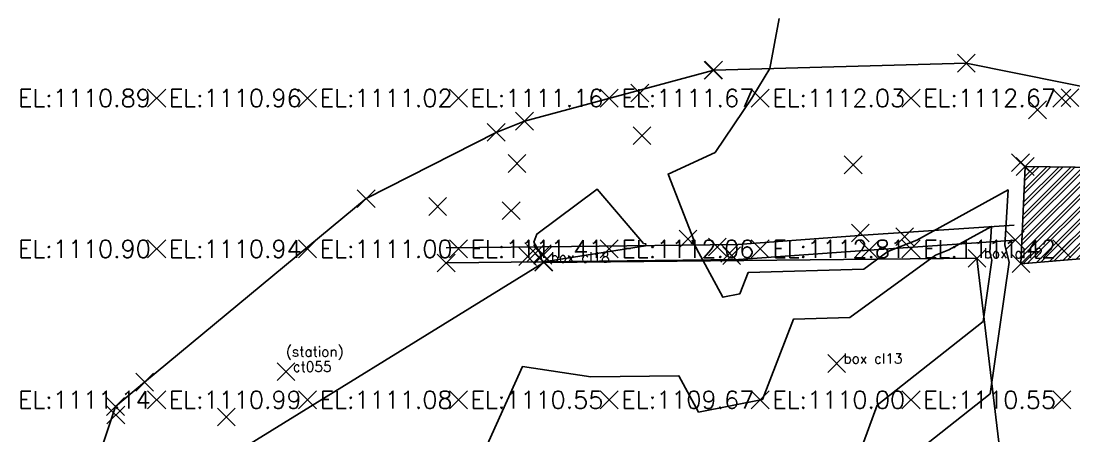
# Model space of a CAD drawing. Header units: metres. Extents: x -212 to 353974, y -37 to 356021.
# Drawn here: x 353731.47 to 353752.41, y 355981.33 to 355989.58 of the extents above; entities that cross this region are included whole.
import ezdxf

# ---------------------------------------------------------------- set-up
doc = ezdxf.new("R2010")
doc.units = ezdxf.units.M
for name, color, linetype in [('C-TOPO-MAJR', 9, 'Continuous'), ('C-TOPO-MINR', 8, 'Continuous'), ('C-TOPO-TEXT', 7, 'Continuous'), ('Obs.ts.td2', 7, 'Continuous'), ('Obs.ts.td2_Mark', 7, 'Continuous'), ('Obs.ts.td2_point_desc_Mark', 7, 'Continuous'), ('Survey.td2', 7, 'Continuous'), ('V-NODE', 1, 'Continuous')]:
    doc.layers.add(name, color=color, linetype=linetype)
doc.styles.get("Standard").update_dxf_attribs({"font": 'simplex.shx'})

# ---------------------------------------------------------------- blocks, each defined once
blk = doc.blocks.new('*U1')
at = {"color": 0, "linetype": 'ByBlock', "lineweight": -2, "transparency": 16777216}
for p, q in [((-0.707, -0.707), (0.707, 0.707)), ((-0.707, 0.707), (0.707, -0.707))]:
    blk.add_line(p, q, dxfattribs=at)
blk = doc.blocks.new('*U2', base_point=(353745.2312, 355988.599, 1111.7655))
at = {"layer": 'V-NODE', "lineweight": -2, "xscale": 0.25, "yscale": 0.25, "zscale": 0.25}
blk.add_blockref('*U1', (353745.2312, 355988.599, 1111.7655), dxfattribs=at)
blk = doc.blocks.new('*U3', base_point=(353745.243, 355988.6058, 1111.7672))
at = {"layer": 'V-NODE', "lineweight": -2, "xscale": 0.25, "yscale": 0.25, "zscale": 0.25}
blk.add_blockref('*U1', (353745.243, 355988.6058, 1111.7672), dxfattribs=at)
blk = doc.blocks.new('*U4', base_point=(353741.4801, 355987.5892, 1111.2501))
at = {"layer": 'V-NODE', "lineweight": -2, "xscale": 0.25, "yscale": 0.25, "zscale": 0.25}
blk.add_blockref('*U1', (353741.4801, 355987.5892, 1111.2501), dxfattribs=at)
blk = doc.blocks.new('*U5', base_point=(353740.9164, 355987.3657, 1111.1809))
at = {"layer": 'V-NODE', "lineweight": -2, "xscale": 0.25, "yscale": 0.25, "zscale": 0.25}
blk.add_blockref('*U1', (353740.9164, 355987.3657, 1111.1809), dxfattribs=at)
blk = doc.blocks.new('*U6', base_point=(353738.3312, 355986.0509, 1111.0386))
at = {"layer": 'V-NODE', "lineweight": -2, "xscale": 0.25, "yscale": 0.25, "zscale": 0.25}
blk.add_blockref('*U1', (353738.3312, 355986.0509, 1111.0386), dxfattribs=at)
blk = doc.blocks.new('*U7', base_point=(353733.9261, 355982.4012, 1110.9133))
at = {"layer": 'V-NODE', "lineweight": -2, "xscale": 0.25, "yscale": 0.25, "zscale": 0.25}
blk.add_blockref('*U1', (353733.9261, 355982.4012, 1110.9133), dxfattribs=at)
blk = doc.blocks.new('*U8', base_point=(353733.3476, 355981.9164, 1110.9271))
at = {"layer": 'V-NODE', "lineweight": -2, "xscale": 0.25, "yscale": 0.25, "zscale": 0.25}
blk.add_blockref('*U1', (353733.3476, 355981.9164, 1110.9271), dxfattribs=at)
blk = doc.blocks.new('*U187', base_point=(353750.2651, 355988.7437, 1112.8153))
at = {"layer": 'V-NODE', "lineweight": -2, "xscale": 0.25, "yscale": 0.25, "zscale": 0.25}
blk.add_blockref('*U1', (353750.2651, 355988.7437, 1112.8153), dxfattribs=at)
blk = doc.blocks.new('*U751', base_point=(353739.9232, 355984.7705, 1111.3816))
at = {"layer": 'V-NODE', "lineweight": -2, "xscale": 0.25, "yscale": 0.25, "zscale": 0.25}
blk.add_blockref('*U1', (353739.9232, 355984.7705, 1111.3816), dxfattribs=at)
blk = doc.blocks.new('*U752', base_point=(353741.5411, 355984.8991, 1111.5863))
at = {"layer": 'V-NODE', "lineweight": -2, "xscale": 0.25, "yscale": 0.25, "zscale": 0.25}
blk.add_blockref('*U1', (353741.5411, 355984.8991, 1111.5863), dxfattribs=at)
blk = doc.blocks.new('*U753', base_point=(353741.8356, 355984.9521, 1112.1722))
at = {"layer": 'V-NODE', "lineweight": -2, "xscale": 0.25, "yscale": 0.25, "zscale": 0.25}
blk.add_blockref('*U1', (353741.8356, 355984.9521, 1112.1722), dxfattribs=at)
blk = doc.blocks.new('*U754', base_point=(353741.8442, 355984.9226, 1112.1838))
at = {"layer": 'V-NODE', "lineweight": -2, "xscale": 0.25, "yscale": 0.25, "zscale": 0.25}
blk.add_blockref('*U1', (353741.8442, 355984.9226, 1112.1838), dxfattribs=at)
blk = doc.blocks.new('*U755', base_point=(353741.8647, 355984.7933, 1112.1807))
at = {"layer": 'V-NODE', "lineweight": -2, "xscale": 0.25, "yscale": 0.25, "zscale": 0.25}
blk.add_blockref('*U1', (353741.8647, 355984.7933, 1112.1807), dxfattribs=at)
blk = doc.blocks.new('*U756', base_point=(353745.3165, 355985.0875, 1112.2706))
at = {"layer": 'V-NODE', "lineweight": -2, "xscale": 0.25, "yscale": 0.25, "zscale": 0.25}
blk.add_blockref('*U1', (353745.3165, 355985.0875, 1112.2706), dxfattribs=at)
blk = doc.blocks.new('*U757', base_point=(353745.5985, 355984.9135, 1112.723))
at = {"layer": 'V-NODE', "lineweight": -2, "xscale": 0.25, "yscale": 0.25, "zscale": 0.25}
blk.add_blockref('*U1', (353745.5985, 355984.9135, 1112.723), dxfattribs=at)
blk = doc.blocks.new('*U758', base_point=(353745.5619, 355984.9656, 1112.7496))
at = {"layer": 'V-NODE', "lineweight": -2, "xscale": 0.25, "yscale": 0.25, "zscale": 0.25}
blk.add_blockref('*U1', (353745.5619, 355984.9656, 1112.7496), dxfattribs=at)
blk = doc.blocks.new('*U759', base_point=(353748.1583, 355985.3677, 1113.0242))
at = {"layer": 'V-NODE', "lineweight": -2, "xscale": 0.25, "yscale": 0.25, "zscale": 0.25}
blk.add_blockref('*U1', (353748.1583, 355985.3677, 1113.0242), dxfattribs=at)
blk = doc.blocks.new('*U760', base_point=(353748.3342, 355985.0274, 1112.7877))
at = {"layer": 'V-NODE', "lineweight": -2, "xscale": 0.25, "yscale": 0.25, "zscale": 0.25}
blk.add_blockref('*U1', (353748.3342, 355985.0274, 1112.7877), dxfattribs=at)
blk = doc.blocks.new('*U761', base_point=(353751.2404, 355985.2252, 1113.3899))
at = {"layer": 'V-NODE', "lineweight": -2, "xscale": 0.25, "yscale": 0.25, "zscale": 0.25}
blk.add_blockref('*U1', (353751.2404, 355985.2252, 1113.3899), dxfattribs=at)
blk = doc.blocks.new('*U762', base_point=(353751.3513, 355984.7555, 1113.3497))
at = {"layer": 'V-NODE', "lineweight": -2, "xscale": 0.25, "yscale": 0.25, "zscale": 0.25}
blk.add_blockref('*U1', (353751.3513, 355984.7555, 1113.3497), dxfattribs=at)
blk = doc.blocks.new('*U763', base_point=(353751.4363, 355986.6877, 1113.437))
at = {"layer": 'V-NODE', "lineweight": -2, "xscale": 0.25, "yscale": 0.25, "zscale": 0.25}
blk.add_blockref('*U1', (353751.4363, 355986.6877, 1113.437), dxfattribs=at)
blk = doc.blocks.new('*U778', base_point=(353752.3282, 355988.0582, 1113.7259))
at = {"layer": 'V-NODE', "lineweight": -2, "xscale": 0.25, "yscale": 0.25, "zscale": 0.25}
blk.add_blockref('*U1', (353752.3282, 355988.0582, 1113.7259), dxfattribs=at)
blk = doc.blocks.new('*U779', base_point=(353751.6804, 355987.8149, 1113.5337))
at = {"layer": 'V-NODE', "lineweight": -2, "xscale": 0.25, "yscale": 0.25, "zscale": 0.25}
blk.add_blockref('*U1', (353751.6804, 355987.8149, 1113.5337), dxfattribs=at)
blk = doc.blocks.new('*U780', base_point=(353751.3436, 355986.763, 1113.4876))
at = {"layer": 'V-NODE', "lineweight": -2, "xscale": 0.25, "yscale": 0.25, "zscale": 0.25}
blk.add_blockref('*U1', (353751.3436, 355986.763, 1113.4876), dxfattribs=at)
blk = doc.blocks.new('*U781', base_point=(353749.0404, 355985.2946, 1112.7639))
at = {"layer": 'V-NODE', "lineweight": -2, "xscale": 0.25, "yscale": 0.25, "zscale": 0.25}
blk.add_blockref('*U1', (353749.0404, 355985.2946, 1112.7639), dxfattribs=at)
blk = doc.blocks.new('*U782', base_point=(353748.0161, 355986.7217, 1112.5969))
at = {"layer": 'V-NODE', "lineweight": -2, "xscale": 0.25, "yscale": 0.25, "zscale": 0.25}
blk.add_blockref('*U1', (353748.0161, 355986.7217, 1112.5969), dxfattribs=at)
blk = doc.blocks.new('*U783', base_point=(353744.729, 355985.247, 1111.925))
at = {"layer": 'V-NODE', "lineweight": -2, "xscale": 0.25, "yscale": 0.25, "zscale": 0.25}
blk.add_blockref('*U1', (353744.729, 355985.247, 1111.925), dxfattribs=at)
blk = doc.blocks.new('*U784', base_point=(353743.8182, 355987.3006, 1111.8579))
at = {"layer": 'V-NODE', "lineweight": -2, "xscale": 0.25, "yscale": 0.25, "zscale": 0.25}
blk.add_blockref('*U1', (353743.8182, 355987.3006, 1111.8579), dxfattribs=at)
blk = doc.blocks.new('*U785', base_point=(353743.7732, 355988.1514, 1111.8057))
at = {"layer": 'V-NODE', "lineweight": -2, "xscale": 0.25, "yscale": 0.25, "zscale": 0.25}
blk.add_blockref('*U1', (353743.7732, 355988.1514, 1111.8057), dxfattribs=at)
blk = doc.blocks.new('*U786', base_point=(353741.3295, 355986.7487, 1111.3829))
at = {"layer": 'V-NODE', "lineweight": -2, "xscale": 0.25, "yscale": 0.25, "zscale": 0.25}
blk.add_blockref('*U1', (353741.3295, 355986.7487, 1111.3829), dxfattribs=at)
blk = doc.blocks.new('*U787', base_point=(353741.2148, 355985.8108, 1111.5318))
at = {"layer": 'V-NODE', "lineweight": -2, "xscale": 0.25, "yscale": 0.25, "zscale": 0.25}
blk.add_blockref('*U1', (353741.2148, 355985.8108, 1111.5318), dxfattribs=at)
blk = doc.blocks.new('*U788', base_point=(353741.6976, 355984.9619, 1111.5551))
at = {"layer": 'V-NODE', "lineweight": -2, "xscale": 0.25, "yscale": 0.25, "zscale": 0.25}
blk.add_blockref('*U1', (353741.6976, 355984.9619, 1111.5551), dxfattribs=at)
blk = doc.blocks.new('*U789', base_point=(353739.7527, 355985.8934, 1111.3588))
at = {"layer": 'V-NODE', "lineweight": -2, "xscale": 0.25, "yscale": 0.25, "zscale": 0.25}
blk.add_blockref('*U1', (353739.7527, 355985.8934, 1111.3588), dxfattribs=at)
blk = doc.blocks.new('*U790', base_point=(353735.5519, 355981.7073, 1111.1275))
at = {"layer": 'V-NODE', "lineweight": -2, "xscale": 0.25, "yscale": 0.25, "zscale": 0.25}
blk.add_blockref('*U1', (353735.5519, 355981.7073, 1111.1275), dxfattribs=at)
blk = doc.blocks.new('*U792', base_point=(353733.3525, 355981.7487, 1111.148))
at = {"layer": 'V-NODE', "lineweight": -2, "xscale": 0.25, "yscale": 0.25, "zscale": 0.25}
blk.add_blockref('*U1', (353733.3525, 355981.7487, 1111.148), dxfattribs=at)
blk = doc.blocks.new('*U1004', base_point=(353736.7354, 355982.6087, 1110.8059))
at = {"layer": 'V-NODE', "lineweight": -2, "xscale": 0.25, "yscale": 0.25, "zscale": 0.25}
blk.add_blockref('*U1', (353736.7354, 355982.6087, 1110.8059), dxfattribs=at)
blk = doc.blocks.new('*U1036', base_point=(353750.4762, 355984.8638, 1108.2534))
at = {"layer": 'V-NODE', "lineweight": -2, "xscale": 0.25, "yscale": 0.25, "zscale": 0.25}
blk.add_blockref('*U1', (353750.4762, 355984.8638, 1108.2534), dxfattribs=at)
blk = doc.blocks.new('*U1037', base_point=(353747.686, 355982.7717, 1108.1006))
at = {"layer": 'V-NODE', "lineweight": -2, "xscale": 0.25, "yscale": 0.25, "zscale": 0.25}
blk.add_blockref('*U1', (353747.686, 355982.7717, 1108.1006), dxfattribs=at)
blk = doc.blocks.new('*U1042', base_point=(353741.863, 355984.783, 1111.616))
at = {"layer": 'V-NODE', "lineweight": -2, "xscale": 0.25, "yscale": 0.25, "zscale": 0.25}
blk.add_blockref('*U1', (353741.863, 355984.783, 1111.616), dxfattribs=at)

msp = doc.modelspace()

# ---------------------------------------------------------------- hatches: boundary and pattern name
at = {"true_color": 0xc7c8ca}
h = msp.add_hatch(dxfattribs=at)
h.set_pattern_fill('ANSI32', color=9, scale=0.018)
h.paths.add_polyline_path([(353753.9167, 355986.65341), (353751.43633, 355986.68771), (353751.35133, 355984.75545), (353754.01135, 355984.98178)])
h.paths.add_polyline_path([(353751.29271, 355986.10811), (353753.32227, 355986.10811), (353753.32227, 355986.41351), (353751.29271, 355986.41351)], flags=9)
h.paths.add_polyline_path([(353751.38543, 355986.03277), (353753.26733, 355986.03277), (353753.26733, 355986.33817), (353751.38543, 355986.33817)], flags=25)
h.paths.add_polyline_path([(353751.38406, 355986.6314), (353752.38247, 355986.6314), (353752.38247, 355986.94502), (353751.38406, 355986.94502)], flags=9)
h.paths.add_polyline_path([(353751.29906, 355984.69914), (353752.15155, 355984.69914), (353752.15155, 355985.01277), (353751.29906, 355985.01277)], flags=9)
h.paths.add_polyline_path([(353751.18953, 355984.5703), (353753.21909, 355984.5703), (353753.21909, 355984.8757), (353751.18953, 355984.8757)], flags=9)
h.paths.add_polyline_path([(353751.18816, 355985.16893), (353752.17027, 355985.16893), (353752.17027, 355985.48255), (353751.18816, 355985.48255)], flags=9)

# ---------------------------------------------------------------- linework, layer by layer
at = {"color": 3, "elevation": 1122.5776}
msp.add_lwpolyline([(353745.65988, 355935.09112), (353745.27304, 355943.8814), (353743.3419, 355955.21825), (353741.0702, 355970.58389), (353735.70512, 355971.59477), (353736.20907, 355975.46959), (353737.49355, 355977.39345), (353732.69809, 355979.36369), (353732.59735, 355979.67543), (353733.34755, 355981.91643), (353733.92615, 355982.4012), (353738.33123, 355986.05095), (353740.91637, 355987.36565), (353741.48006, 355987.58917), (353745.24299, 355988.60583), (353750.2651, 355988.74373), (353753.19105, 355988.15602), (353758.33826, 355986.25764), (353759.0476, 355984.83741)], dxfattribs=at)
at = {"color": 9, "true_color": 0xc7c8ca, "elevation": 1113.3497}
msp.add_lwpolyline([(353751.35133, 355984.75545), (353751.43633, 355986.68771), (353753.9167, 355986.65341), (353754.01135, 355984.98178), (353751.35133, 355984.75545)], dxfattribs=at)
at = {"color": 6, "elevation": 1111.3816}
for points in [[(353739.91973, 355985.07053), (353741.8612, 355985.09327), (353745.72135, 355985.13849), (353748.31316, 355985.32667), (353751.22005, 355985.52454)], [(353739.92324, 355984.77055), (353741.86472, 355984.79329), (353745.73398, 355984.83861), (353748.33421, 355985.0274), (353751.24043, 355985.22524)]]:
    msp.add_lwpolyline(points, dxfattribs=at)
at = {"color": 6, "elevation": 1110.1868}
msp.add_lwpolyline([(353744.68315, 355969.87696), (353743.04083, 355976.55909), (353734.98904, 355980.54054), (353741.86298, 355984.78298), (353750.47618, 355984.86383), (353751.16411, 355979.09706), (353750.34684, 355976.88066), (353751.81475, 355972.03812)], close=True, dxfattribs=at)
at = {"layer": 'C-TOPO-MAJR', "color": 9, "linetype": 'Continuous', "lineweight": -3, "elevation": 1110, "flags": 128}
msp.add_lwpolyline([(353747.72865, 355979.86115), (353748.49582, 355981.94217), (353750.59902, 355983.60836), (353750.77611, 355984.82668), (353750.73606, 355984.98669), (353750.76564, 355985.49754), (353749.92022, 355985.03062), (353749.65111, 355984.92682), (353747.94868, 355983.6858), (353746.82822, 355983.65179), (353746.21379, 355982.05662), (353744.94157, 355981.80717), (353744.55186, 355982.52339), (353742.79877, 355982.50703), (353741.44146, 355982.71445), (353739.6468, 355978.73048)], dxfattribs=at)
at = {"layer": 'C-TOPO-MINR', "color": 8, "linetype": 'Continuous', "lineweight": -3, "elevation": 1112, "flags": 128}
msp.add_lwpolyline([(353749.34854, 355981.0687), (353750.73965, 355982.17077), (353751.11954, 355984.78418), (353751.03361, 355985.12741), (353751.09708, 355986.22323), (353749.28357, 355985.22164), (353748.70631, 355984.99898), (353748.22527, 355984.64831), (353745.92501, 355984.5785), (353745.76187, 355984.15495), (353745.42408, 355984.08872), (353744.81092, 355985.21558), (353744.85676, 355985.21231), (353744.33409, 355986.53859), (353745.2708, 355986.96874), (353746.01669, 355988.0695), (353746.02109, 355988.07715), (353746.35849, 355988.63643), (353746.54082, 355989.62886)], dxfattribs=at)
msp.add_lwpolyline([(353741.81643, 355984.842), (353741.86416, 355984.79001), (353743.88728, 355985.11367), (353743.89141, 355985.15281), (353743.84952, 355985.15736), (353742.92184, 355986.23881), (353741.72519, 355985.34406), (353741.66867, 355985.183), (353741.79709, 355984.95483), (353741.80134, 355984.93409), (353741.81643, 355984.842)], close=True, dxfattribs=at)
at = {"layer": 'C-TOPO-TEXT', "color": 6, "linetype": 'Continuous', "lineweight": -3}
for p, q in [((353733.98618, 355987.86947, 1110.9611), (353734.34539, 355988.22868, 1110.9611)), ((353733.98618, 355988.22868, 1110.9611), (353734.34539, 355987.86947, 1110.9611)), ((353736.98618, 355987.86947, 1111.01615), (353737.34539, 355988.22868, 1111.01615)), ((353736.98618, 355988.22868, 1111.01615), (353737.34539, 355987.86947, 1111.01615)), ((353739.98618, 355987.86947, 1111.15673), (353740.34539, 355988.22868, 1111.15673)), ((353739.98618, 355988.22868, 1111.15673), (353740.34539, 355987.86947, 1111.15673)), ((353742.98618, 355987.86947, 1111.66707), (353743.34539, 355988.22868, 1111.66707)), ((353742.98618, 355988.22868, 1111.66707), (353743.34539, 355987.86947, 1111.66707)), ((353745.98618, 355987.86947, 1112.0343), (353746.34539, 355988.22868, 1112.0343)), ((353745.98618, 355988.22868, 1112.0343), (353746.34539, 355987.86947, 1112.0343)), ((353748.98618, 355987.86947, 1112.67094), (353749.34539, 355988.22868, 1112.67094)), ((353748.98618, 355988.22868, 1112.67094), (353749.34539, 355987.86947, 1112.67094)), ((353751.98618, 355987.86947, 1113.66711), (353752.34539, 355988.22868, 1113.66711)), ((353751.98618, 355988.22868, 1113.66711), (353752.34539, 355987.86947, 1113.66711)), ((353733.98618, 355984.86947, 1110.93854), (353734.34539, 355985.22868, 1110.93854)), ((353733.98618, 355985.22868, 1110.93854), (353734.34539, 355984.86947, 1110.93854)), ((353736.98618, 355984.86947, 1111.00225), (353737.34539, 355985.22868, 1111.00225)), ((353736.98618, 355985.22868, 1111.00225), (353737.34539, 355984.86947, 1111.00225)), ((353739.98618, 355984.86947, 1111.40961), (353740.34539, 355985.22868, 1111.40961)), ((353739.98618, 355985.22868, 1111.40961), (353740.34539, 355984.86947, 1111.40961)), ((353742.98618, 355984.86947, 1112.06493), (353743.34539, 355985.22868, 1112.06493)), ((353742.98618, 355985.22868, 1112.06493), (353743.34539, 355984.86947, 1112.06493)), ((353745.98618, 355984.86947, 1112.80817), (353746.34539, 355985.22868, 1112.80817)), ((353745.98618, 355985.22868, 1112.80817), (353746.34539, 355984.86947, 1112.80817)), ((353748.98618, 355984.86947, 1111.41761), (353749.34539, 355985.22868, 1111.41761)), ((353748.98618, 355985.22868, 1111.41761), (353749.34539, 355984.86947, 1111.41761)), ((353751.98618, 355984.86947, 1113.68399), (353752.34539, 355985.22868, 1113.68399)), ((353751.98618, 355985.22868, 1113.68399), (353752.34539, 355984.86947, 1113.68399)), ((353733.98618, 355981.86947, 1110.99009), (353734.34539, 355982.22868, 1110.99009)), ((353733.98618, 355982.22868, 1110.99009), (353734.34539, 355981.86947, 1110.99009)), ((353736.98618, 355981.86947, 1111.07507), (353737.34539, 355982.22868, 1111.07507)), ((353736.98618, 355982.22868, 1111.07507), (353737.34539, 355981.86947, 1111.07507)), ((353739.98618, 355981.86947, 1110.5516), (353740.34539, 355982.22868, 1110.5516)), ((353739.98618, 355982.22868, 1110.5516), (353740.34539, 355981.86947, 1110.5516)), ((353742.98618, 355981.86947, 1109.67375), (353743.34539, 355982.22868, 1109.67375)), ((353742.98618, 355982.22868, 1109.67375), (353743.34539, 355981.86947, 1109.67375)), ((353745.98618, 355981.86947, 1110.00171), (353746.34539, 355982.22868, 1110.00171)), ((353745.98618, 355982.22868, 1110.00171), (353746.34539, 355981.86947, 1110.00171)), ((353748.98618, 355981.86947, 1110.54725), (353749.34539, 355982.22868, 1110.54725)), ((353748.98618, 355982.22868, 1110.54725), (353749.34539, 355981.86947, 1110.54725)), ((353751.98618, 355981.86947, 1114.71529), (353752.34539, 355982.22868, 1114.71529)), ((353751.98618, 355982.22868, 1114.71529), (353752.34539, 355981.86947, 1114.71529))]:
    msp.add_line(p, q, dxfattribs=at)
at = {"layer": 'Obs.ts.td2'}
for p in [(353750.47618, 355984.86383, 1108.2534), (353741.86298, 355984.78298, 1111.6156), (353747.686, 355982.7717, 1108.1006), (353736.73541, 355982.6087, 1110.8059)]:
    msp.add_point(p, dxfattribs=at)
at = {"layer": 'Survey.td2'}
for p in [(353750.2651, 355988.74373, 1112.8153), (353745.23119, 355988.59895, 1111.7655), (353745.24299, 355988.60583, 1111.7672), (353743.7732, 355988.15137, 1111.8057), (353752.32821, 355988.05821, 1113.7259), (353751.68037, 355987.81488, 1113.5337), (353741.48006, 355987.58917, 1111.2501), (353740.91637, 355987.36565, 1111.1809), (353743.81824, 355987.30061, 1111.8579), (353741.32953, 355986.74868, 1111.3829), (353751.34361, 355986.76304, 1113.4876), (353748.01608, 355986.7217, 1112.5969), (353751.43633, 355986.68771, 1113.437), (353738.33123, 355986.05095, 1111.0386), (353739.75272, 355985.89344, 1111.3588), (353741.21481, 355985.81085, 1111.5318), (353748.15828, 355985.36767, 1113.0242), (353749.04043, 355985.29457, 1112.7639), (353744.72898, 355985.24701, 1111.9248), (353745.31646, 355985.08747, 1112.2706), (353751.24043, 355985.22524, 1113.3899), (353741.54108, 355984.89915, 1111.5863), (353741.69765, 355984.96185, 1111.5551), (353741.83564, 355984.95213, 1112.1722), (353741.84424, 355984.92262, 1112.1838), (353745.56193, 355984.9656, 1112.7496), (353745.59848, 355984.91355, 1112.723), (353748.33421, 355985.0274, 1112.7877), (353739.92324, 355984.77055, 1111.3816), (353741.86472, 355984.79329, 1112.1807), (353751.35133, 355984.75545, 1113.3497), (353733.92615, 355982.4012, 1110.9133), (353733.34755, 355981.91643, 1110.9271), (353733.35245, 355981.74866, 1111.148), (353735.55185, 355981.70725, 1111.1275)]:
    msp.add_point(p, dxfattribs=at)

# ---------------------------------------------------------------- block references
at = {"layer": 'V-NODE'}
for name, p in [('*U187', (353750.2651, 355988.7437, 1112.8153)), ('*U2', (353745.2312, 355988.599, 1111.7655)), ('*U3', (353745.243, 355988.6058, 1111.7672)), ('*U785', (353743.7732, 355988.1514, 1111.8057)), ('*U778', (353752.3282, 355988.0582, 1113.7259)), ('*U779', (353751.6804, 355987.8149, 1113.5337)), ('*U4', (353741.4801, 355987.5892, 1111.2501)), ('*U5', (353740.9164, 355987.3657, 1111.1809)), ('*U784', (353743.8182, 355987.3006, 1111.8579)), ('*U786', (353741.3295, 355986.7487, 1111.3829)), ('*U782', (353748.0161, 355986.7217, 1112.5969)), ('*U780', (353751.3436, 355986.763, 1113.4876)), ('*U763', (353751.4363, 355986.6877, 1113.437)), ('*U6', (353738.3312, 355986.0509, 1111.0386)), ('*U789', (353739.7527, 355985.8934, 1111.3588)), ('*U787', (353741.2148, 355985.8108, 1111.5318)), ('*U759', (353748.1583, 355985.3677, 1113.0242)), ('*U783', (353744.729, 355985.247, 1111.9248)), ('*U781', (353749.0404, 355985.2946, 1112.7639)), ('*U761', (353751.2404, 355985.2252, 1113.3899)), ('*U752', (353741.5411, 355984.8991, 1111.5863)), ('*U788', (353741.6976, 355984.9619, 1111.5551)), ('*U753', (353741.8356, 355984.9521, 1112.1722)), ('*U754', (353741.8442, 355984.9226, 1112.1838)), ('*U756', (353745.3165, 355985.0875, 1112.2706)), ('*U758', (353745.5619, 355984.9656, 1112.7496)), ('*U757', (353745.5985, 355984.9135, 1112.723)), ('*U760', (353748.3342, 355985.0274, 1112.7877)), ('*U751', (353739.9232, 355984.7705, 1111.3816)), ('*U1042', (353741.863, 355984.783, 1111.6156)), ('*U755', (353741.8647, 355984.7933, 1112.1807)), ('*U1036', (353750.4762, 355984.8638, 1108.2534)), ('*U762', (353751.3513, 355984.7555, 1113.3497)), ('*U1004', (353736.7354, 355982.6087, 1110.8059)), ('*U1037', (353747.686, 355982.7717, 1108.1006)), ('*U7', (353733.9261, 355982.4012, 1110.9133)), ('*U8', (353733.3476, 355981.9164, 1110.9271)), ('*U792', (353733.3525, 355981.7487, 1111.148)), ('*U790', (353735.5519, 355981.7073, 1111.1275))]:
    msp.add_blockref(name, p, dxfattribs=at)

# ---------------------------------------------------------------- texts
at = {"layer": 'C-TOPO-TEXT', "color": 7, "linetype": 'Continuous', "lineweight": -3, "char_height": 0.35, "attachment_point": 4}
for s, insert in [('EL:1110.89', (353731.40889, 355988.04908, 1110.89446)), ('EL:1110.96', (353734.40889, 355988.04908, 1110.9611)), ('EL:1111.02', (353737.40889, 355988.04908, 1111.01615)), ('EL:1111.16', (353740.40889, 355988.04908, 1111.15673)), ('EL:1111.67', (353743.40889, 355988.04908, 1111.66707)), ('EL:1112.03', (353746.40889, 355988.04908, 1112.0343)), ('EL:1112.67', (353749.40889, 355988.04908, 1112.67094)), ('EL:1110.90', (353731.40889, 355985.04908, 1110.90464)), ('EL:1110.94', (353734.40889, 355985.04908, 1110.93854)), ('EL:1111.00', (353737.40889, 355985.04908, 1111.00225)), ('EL:1111.41', (353740.40889, 355985.04908, 1111.40961)), ('EL:1112.06', (353743.40889, 355985.04908, 1112.06493)), ('EL:1112.81', (353746.40889, 355985.04908, 1112.80817)), ('EL:1111.42', (353749.40889, 355985.04908, 1111.41761)), ('EL:1111.14', (353731.40889, 355982.04908, 1111.14401)), ('EL:1110.99', (353734.40889, 355982.04908, 1110.99009)), ('EL:1111.08', (353737.40889, 355982.04908, 1111.07507)), ('EL:1110.55', (353740.40889, 355982.04908, 1110.5516)), ('EL:1109.67', (353743.40889, 355982.04908, 1109.67375)), ('EL:1110.00', (353746.40889, 355982.04908, 1110.00171)), ('EL:1110.55', (353749.40889, 355982.04908, 1110.54725))]:
    msp.add_mtext(s, dxfattribs=dict(at, insert=insert))
at = {"layer": 'Obs.ts.td2_Mark'}
for s, p in [(' box cl18', (353741.86298, 355984.78298, 1111.6156)), (' box cl12', (353750.47618, 355984.86383, 1108.2534)), (' ct055', (353736.73541, 355982.6087, 1110.8059)), (' box cl13', (353747.686, 355982.7717, 1108.1006))]:
    msp.add_text(s, height=0.2, dxfattribs=at).set_placement(p)
at = {"layer": 'Obs.ts.td2_point_desc_Mark'}
msp.add_text('(station)', height=0.2, dxfattribs=at).set_placement((353736.73541, 355982.9087, 1110.8059))

doc.saveas('drawing.dxf')
